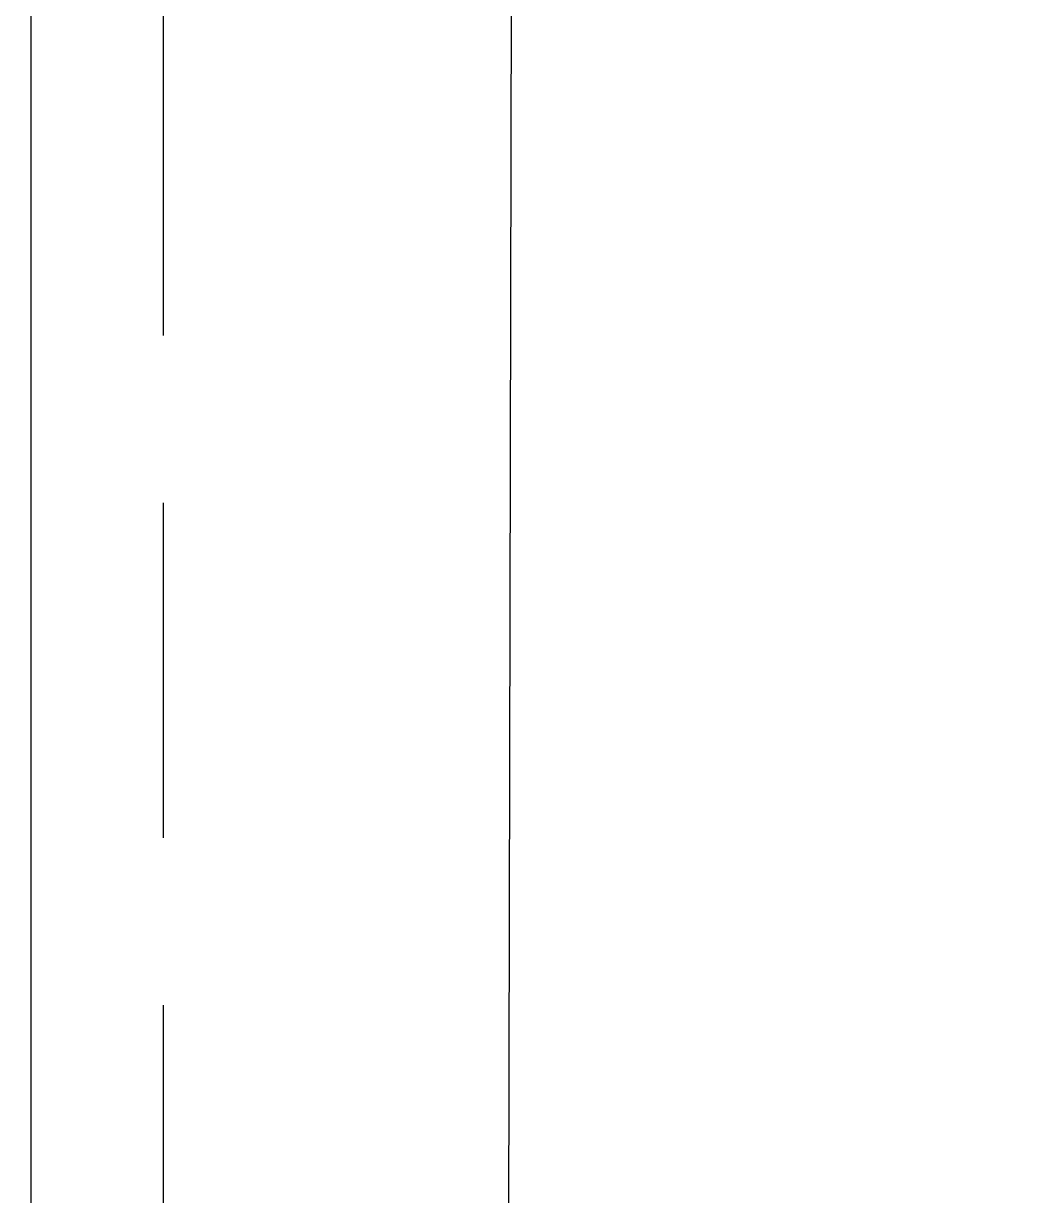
# Model space of a CAD drawing. Extents: x -1392 to 5791, y -3809 to 1722.
# Drawn here: x 3852.9 to 3906.4, y -2848.8 to -2785.8 of the extents above; entities that cross this region are included whole.
import ezdxf

# ---------------------------------------------------------------- set-up
doc = ezdxf.new("R2010")
doc.units = 0
doc.header["$MEASUREMENT"] = 0
doc.linetypes.add('AI-Linetype-60', pattern=[27, 18, -9])
for name, color, linetype, lineweight in [('G-ANNO-TTLB', 7, 'Continuous', 0), ('TYVEK', 7, 'Continuous', 0), ('WALL SCRATCH', 7, 'Continuous', 0)]:
    doc.layers.add(name, color=color, linetype=linetype, lineweight=lineweight)

msp = doc.modelspace()

# ---------------------------------------------------------------- hatches: boundary and pattern name
at = {"layer": 'G-ANNO-TTLB', "true_color": 0xff00ff, "transparency": 33554687}
h = msp.add_hatch(color=6, dxfattribs=at)
edge = h.paths.add_edge_path()
edge.add_spline(control_points=[(5472, -3692.604), (5472, -3692.604), (2542.482, -3692.604), (2542.482, -3692.604), (2542.482, -3692.604), (2542.482, -1235.604), (2542.482, -1235.604), (2542.482, -1235.604), (5472, -1235.604), (5472, -1235.604), (5472, -1235.604), (5472, -3692.604), (5472, -3692.604)], knot_values=[0, 0, 0, 0, 1, 1, 1, 2, 2, 2, 3, 3, 3, 4, 4, 4, 4], degree=3, periodic=0)
edge = h.paths.add_edge_path()
edge.add_spline(control_points=[(2551.482, -1244.604), (2551.482, -1244.604), (2551.482, -3683.604), (2551.482, -3683.604), (2551.482, -3683.604), (5463, -3683.604), (5463, -3683.604), (5463, -3683.604), (5463, -1244.604), (5463, -1244.604), (5463, -1244.604), (2551.482, -1244.604), (2551.482, -1244.604)], knot_values=[0, 0, 0, 0, 1, 1, 1, 2, 2, 2, 3, 3, 3, 4, 4, 4, 4], degree=3, periodic=0)
edge.add_line((2551.482, -1244.604), (2551.482, -1244.604))

# ---------------------------------------------------------------- linework, layer by layer
at = {"layer": 'G-ANNO-TTLB'}
for points in [[(5472, -3692.604), (5472, -3692.604), (2542.482, -3692.604), (2542.482, -3692.604), (2542.482, -3692.604), (2542.482, -1235.604), (2542.482, -1235.604), (2542.482, -1235.604), (5472, -1235.604), (5472, -1235.604), (5472, -1235.604), (5472, -3692.604), (5472, -3692.604)], [(2551.482, -1244.604), (2551.482, -1244.604), (2551.482, -3683.604), (2551.482, -3683.604), (2551.482, -3683.604), (5463, -3683.604), (5463, -3683.604), (5463, -3683.604), (5463, -1244.604), (5463, -1244.604), (5463, -1244.604), (2551.482, -1244.604), (2551.482, -1244.604)]]:
    msp.add_open_spline(points, degree=3, knots=[0, 0, 0, 0, 1, 1, 1, 2, 2, 2, 3, 3, 3, 4, 4, 4, 4], dxfattribs=at)
at = {"layer": 'TYVEK', "color": 4, "lineweight": 25, "true_color": 0x00ffff}
msp.add_line((3853.304, -2720.444), (3853.304, -2869.185), dxfattribs=at)
at = {"layer": 'TYVEK', "color": 18, "linetype": 'AI-Linetype-60', "lineweight": 25, "true_color": 0x000000}
msp.add_lwpolyline([(3722.644, -2826.055), (3723.273, -2595.913), (3860.423, -2676.545), (3860.423, -2905.52)], dxfattribs=at)
at = {"layer": 'TYVEK', "color": 2, "lineweight": 25, "true_color": 0xffff00}
msp.add_lwpolyline([(3878.421, -2793.265)], dxfattribs=at)
at = {"layer": 'WALL SCRATCH', "color": 18, "lineweight": 25, "true_color": 0x000000}
msp.add_line((3879.401, -2662.428), (3878.798, -2939.018), dxfattribs=at)
msp.add_line((3879.401, -2662.428), (3878.798, -2939.018), dxfattribs=at)

doc.saveas('drawing.dxf')
